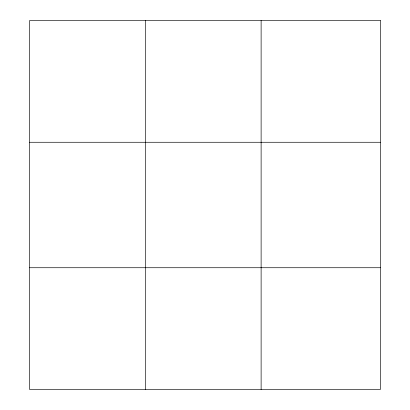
<?xml version="1.0" encoding="UTF-8"?>
<svg xmlns="http://www.w3.org/2000/svg" width="410" height="410" viewBox="0 0 410 410"><rect width="100%" height="100%" fill="white"/><g stroke="black" fill="none" stroke-linecap="round" stroke-linejoin="round"><path stroke-width="0.61" d="M145.376 20.5L145.376 389.5M261.119 20.5L261.119 389.5M29.633 142.27L380.367 142.27M29.633 267.73L380.367 267.73M380.367 20.5L380.367 389.5L29.633 389.5L29.633 20.5L380.367 20.5"/></g></svg>
